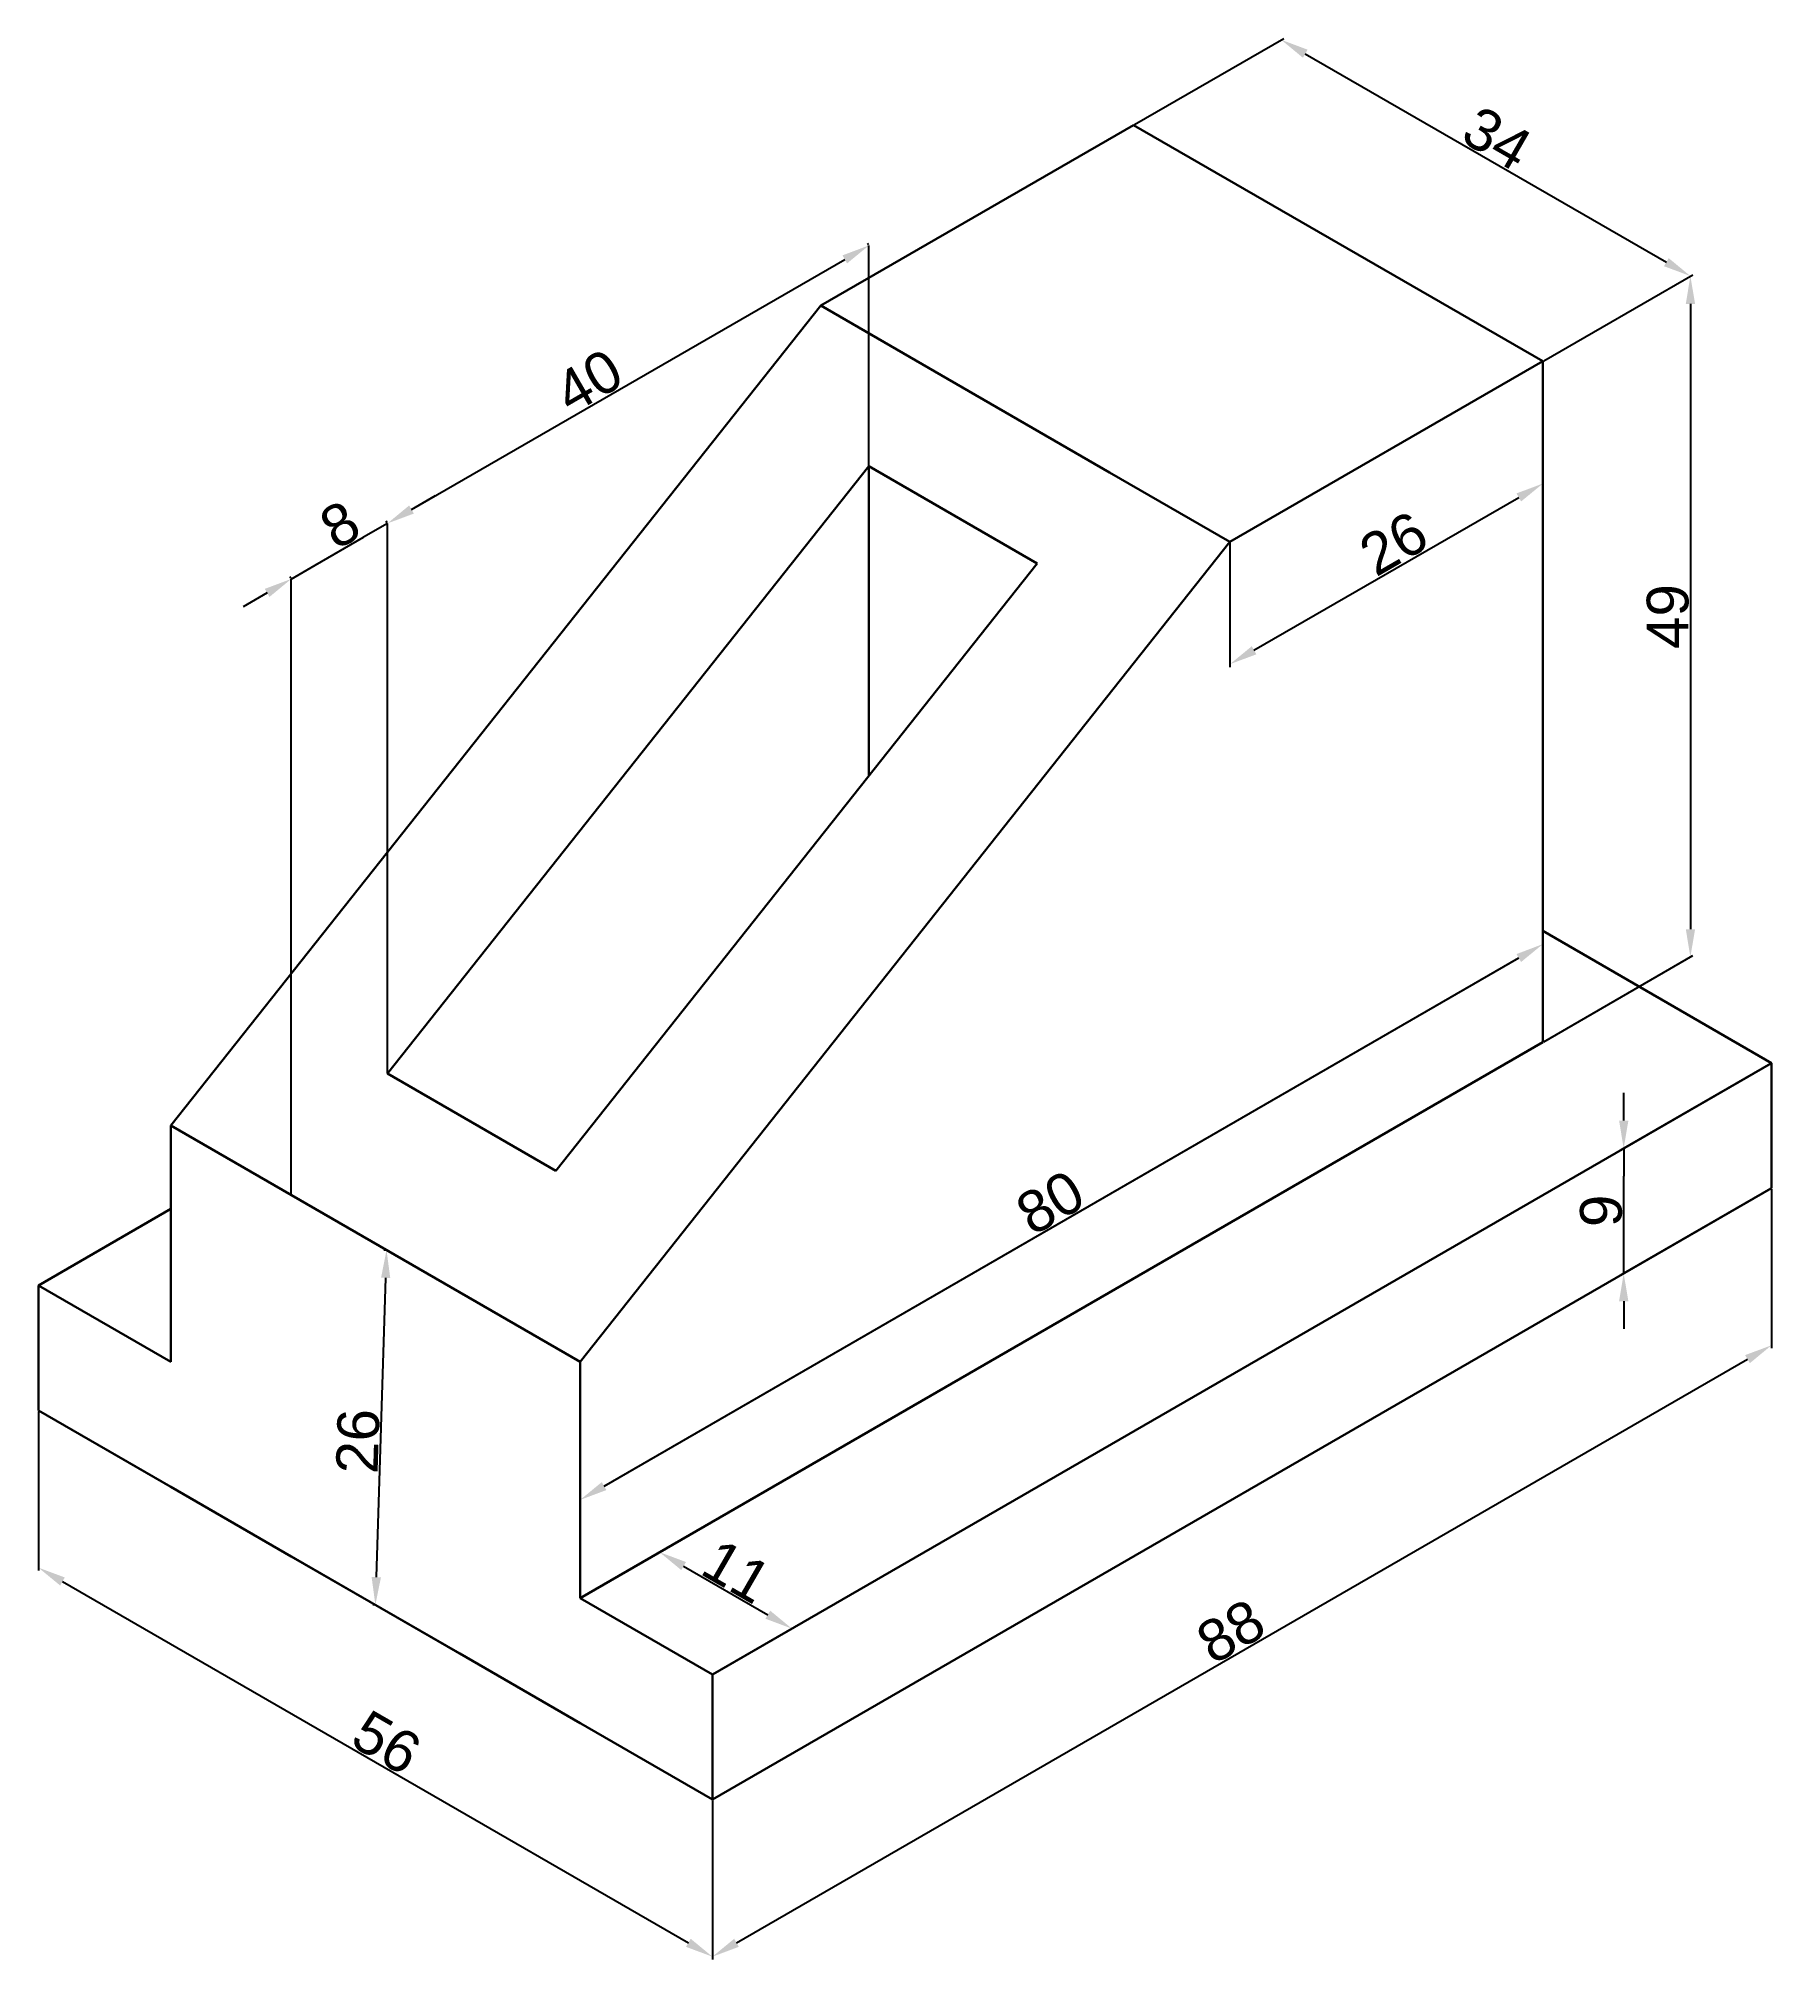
# Model space of a CAD drawing. Header units: millimetres. Extents: x 11 to 135, y -10 to 128.
import ezdxf

# ---------------------------------------------------------------- set-up
doc = ezdxf.new("R2010")
doc.units = ezdxf.units.MM
doc.header["$MEASUREMENT"] = 0
doc.layers.add('dim', color=250, linetype='Continuous', lineweight=25)
doc.layers.add('object', color=160, linetype='Continuous', lineweight=30)
doc.styles.get("Standard").update_dxf_attribs({"font": 'arial.ttf'})
doc.dimstyles.get("Standard").update_dxf_attribs({"dimtxt": 3, "dimasz": 2, "dimexe": 0.18, "dimexo": 0.0625, "dimgap": 0.09, "dimtad": 1, "dimtoh": 1, "dimdec": 0, "dimzin": 0, "dimdsep": 46, "dimtxsty": 'Standard', "dimcen": 0.09, "dimadec": 0, "dimazin": 0, "dimtfac": 1, "dimtdec": 0, "dimtmove": 0, "dimatfit": 3, "dimfxl": 1, "dimtolj": 1, "dimtzin": 0, "dimarcsym": 0})

# ---------------------------------------------------------------- blocks, each defined once
blk = doc.blocks.new('*D1')
at = {"layer": 'Defpoints', "color": 0, "transparency": 16777216}
for p in [(10.61, 29.2), (59.11, 1.2), (59.11, -10.11)]:
    blk.add_point(p, dxfattribs=at)
at = {"layer": 'dim', "color": 0, "lineweight": -2, "transparency": 16777216}
for p, q in [((10.61, 29.13), (10.61, 17.68)), ((12.35, 16.89), (57.38, -9.11)), ((59.11, 1.13), (59.11, -10.32))]:
    blk.add_line(p, q, dxfattribs=at)
at = {"layer": 'dim', "color": 0, "transparency": 16777216}
for points in [[(12.51, 17.18), (12.18, 16.6), (10.61, 17.89)], [(57.55, -8.82), (57.21, -9.4), (59.11, -10.11)]]:
    blk.add_solid(points, dxfattribs=at)
at = {"layer": 'dim', "color": 0, "transparency": 16777216, "insert": (35.67, 5.3), "char_height": 3, "attachment_point": 5, "rotation": 330}
blk.add_mtext('\\A1;56', dxfattribs=at)
blk = doc.blocks.new('*D2')
at = {"layer": 'Defpoints', "color": 0, "transparency": 16777216}
for p in [(135.32, 45.2), (135.32, 33.89), (59.11, 1.2)]:
    blk.add_point(p, dxfattribs=at)
at = {"layer": 'dim', "color": 0, "lineweight": -2, "transparency": 16777216}
for p, q in [((135.32, 45.13), (135.32, 33.68)), ((60.84, -9.11), (133.59, 32.89)), ((59.11, 1.13), (59.11, -10.32))]:
    blk.add_line(p, q, dxfattribs=at)
at = {"layer": 'dim', "color": 0, "transparency": 16777216}
for points in [[(133.42, 33.18), (133.76, 32.6), (135.32, 33.89)], [(60.68, -8.82), (61.01, -9.4), (59.11, -10.11)]]:
    blk.add_solid(points, dxfattribs=at)
at = {"layer": 'dim', "color": 0, "transparency": 16777216, "insert": (96.41, 13.3), "char_height": 3, "attachment_point": 5, "rotation": 30}
blk.add_mtext('\\A1;88', dxfattribs=at)
blk = doc.blocks.new('*D3')
at = {"layer": 'Defpoints', "color": 0, "transparency": 16777216}
for p in [(135.32, 54.2), (124.68, 48.06), (135.32, 45.2)]:
    blk.add_point(p, dxfattribs=at)
at = {"layer": 'dim', "color": 0, "lineweight": -2, "transparency": 16777216}
for p, q in [((135.26, 54.16), (124.5, 47.95)), ((124.68, 50.06), (124.68, 52.06)), ((124.68, 48.06), (124.68, 46.06)), ((124.68, 41.06), (124.68, 46.06)), ((135.26, 45.16), (124.5, 38.95)), ((124.68, 39.06), (124.68, 41.06)), ((124.68, 37.06), (124.68, 35.06))]:
    blk.add_line(p, q, dxfattribs=at)
at = {"layer": 'dim', "color": 0, "transparency": 16777216}
for points in [[(124.35, 50.06), (125.02, 50.06), (124.68, 48.06)], [(124.35, 37.06), (125.02, 37.06), (124.68, 39.06)]]:
    blk.add_solid(points, dxfattribs=at)
at = {"layer": 'dim', "color": 0, "transparency": 16777216, "insert": (123.06, 43.56), "char_height": 3, "attachment_point": 5, "rotation": 90}
blk.add_mtext('\\A1;9', dxfattribs=at)
blk = doc.blocks.new('*D4')
at = {"layer": 'Defpoints', "color": 0, "transparency": 16777216}
for p in [(49.59, 15.7), (64.83, 13.5), (59.11, 10.2)]:
    blk.add_point(p, dxfattribs=at)
at = {"layer": 'dim', "color": 0, "lineweight": -2, "transparency": 16777216}
for p, q in [((49.65, 15.73), (55.49, 19.1)), ((57.04, 18), (63.1, 14.5)), ((59.17, 10.23), (65.01, 13.6))]:
    blk.add_line(p, q, dxfattribs=at)
at = {"layer": 'dim', "color": 0, "transparency": 16777216}
for points in [[(57.21, 18.29), (56.87, 17.71), (55.31, 19)], [(63.27, 14.79), (62.93, 14.21), (64.83, 13.5)]]:
    blk.add_solid(points, dxfattribs=at)
at = {"layer": 'dim', "color": 0, "transparency": 16777216, "insert": (60.87, 17.63), "char_height": 3, "attachment_point": 5, "rotation": 330}
blk.add_mtext('\\A1;11', dxfattribs=at)
blk = doc.blocks.new('*D5')
at = {"layer": 'Defpoints', "color": 0, "transparency": 16777216}
for p in [(89.42, 121.7), (129.48, 110.83), (118.87, 104.7)]:
    blk.add_point(p, dxfattribs=at)
at = {"layer": 'dim', "color": 0, "lineweight": -2, "transparency": 16777216}
for p, q in [((89.49, 121.73), (100.22, 127.93)), ((101.77, 126.83), (127.75, 111.83)), ((118.93, 104.73), (129.66, 110.93))]:
    blk.add_line(p, q, dxfattribs=at)
at = {"layer": 'dim', "color": 0, "transparency": 16777216}
for points in [[(101.94, 127.12), (101.6, 126.54), (100.04, 127.83)], [(127.92, 112.12), (127.58, 111.54), (129.48, 110.83)]]:
    blk.add_solid(points, dxfattribs=at)
at = {"layer": 'dim', "color": 0, "transparency": 16777216, "insert": (115.57, 120.73), "char_height": 3, "attachment_point": 5, "rotation": 330}
blk.add_mtext('\\A1;34', dxfattribs=at)
blk = doc.blocks.new('*D6')
at = {"layer": 'Defpoints', "color": 0, "transparency": 16777216}
for p in [(118.87, 104.7), (129.48, 61.83), (118.87, 55.7)]:
    blk.add_point(p, dxfattribs=at)
at = {"layer": 'dim', "color": 0, "lineweight": -2, "transparency": 16777216}
for p, q in [((118.93, 104.73), (129.66, 110.93)), ((129.48, 108.83), (129.48, 63.83)), ((118.93, 55.73), (129.66, 61.93))]:
    blk.add_line(p, q, dxfattribs=at)
at = {"layer": 'dim', "color": 0, "transparency": 16777216}
for points in [[(129.15, 108.83), (129.82, 108.83), (129.48, 110.83)], [(129.15, 63.83), (129.82, 63.83), (129.48, 61.83)]]:
    blk.add_solid(points, dxfattribs=at)
at = {"layer": 'dim', "color": 0, "transparency": 16777216, "insert": (127.86, 86.33), "char_height": 3, "attachment_point": 5, "rotation": 90}
blk.add_mtext('\\A1;49', dxfattribs=at)
blk = doc.blocks.new('*D7')
at = {"layer": 'Defpoints', "color": 0, "transparency": 16777216}
for p in [(118.87, 62.76), (118.87, 55.7), (49.59, 15.7)]:
    blk.add_point(p, dxfattribs=at)
at = {"layer": 'dim', "color": 0, "lineweight": -2, "transparency": 16777216}
for p, q in [((118.87, 55.77), (118.87, 62.96)), ((51.32, 23.76), (117.14, 61.76)), ((49.59, 15.77), (49.59, 22.96))]:
    blk.add_line(p, q, dxfattribs=at)
at = {"layer": 'dim', "color": 0, "transparency": 16777216}
for points in [[(116.97, 62.04), (117.3, 61.47), (118.87, 62.76)], [(51.15, 24.04), (51.48, 23.47), (49.59, 22.76)]]:
    blk.add_solid(points, dxfattribs=at)
at = {"layer": 'dim', "color": 0, "transparency": 16777216, "insert": (83.42, 44.16), "char_height": 3, "attachment_point": 5, "rotation": 30}
blk.add_mtext('\\A1;80', dxfattribs=at)
blk = doc.blocks.new('*D8')
at = {"layer": 'Defpoints', "color": 0, "transparency": 16777216}
for p in [(35.66, 40.74), (35.66, 40.74), (34.86, 15.2)]:
    blk.add_point(p, dxfattribs=at)
at = {"layer": 'dim', "color": 0, "lineweight": -2, "transparency": 16777216}
for p, q in [((35.6, 40.74), (35.48, 40.74)), ((34.93, 17.2), (35.6, 38.74)), ((34.8, 15.2), (34.68, 15.2))]:
    blk.add_line(p, q, dxfattribs=at)
at = {"layer": 'dim', "color": 0, "transparency": 16777216}
for points in [[(35.27, 38.75), (35.93, 38.73), (35.66, 40.74)], [(34.59, 17.21), (35.26, 17.19), (34.86, 15.2)]]:
    blk.add_solid(points, dxfattribs=at)
at = {"layer": 'dim', "color": 0, "transparency": 16777216, "insert": (33.61, 26.98), "char_height": 3, "attachment_point": 5, "rotation": 88.2107}
blk.add_mtext('\\A1;26', dxfattribs=at)
blk = doc.blocks.new('*D9')
at = {"layer": 'Defpoints', "color": 0, "transparency": 16777216}
for p in [(118.87, 104.7), (118.87, 95.9), (96.35, 91.7)]:
    blk.add_point(p, dxfattribs=at)
at = {"layer": 'dim', "color": 0, "lineweight": -2, "transparency": 16777216}
for p, q in [((118.87, 104.63), (118.87, 95.69)), ((98.08, 83.9), (117.14, 94.9)), ((96.35, 91.63), (96.35, 82.69))]:
    blk.add_line(p, q, dxfattribs=at)
at = {"layer": 'dim', "color": 0, "transparency": 16777216}
for points in [[(116.97, 95.19), (117.3, 94.61), (118.87, 95.9)], [(97.92, 84.19), (98.25, 83.61), (96.35, 82.9)]]:
    blk.add_solid(points, dxfattribs=at)
at = {"layer": 'dim', "color": 0, "transparency": 16777216, "insert": (108.13, 91.58), "char_height": 3, "attachment_point": 5, "rotation": 30}
blk.add_mtext('\\A1;26', dxfattribs=at)
blk = doc.blocks.new('*D11')
at = {"layer": 'Defpoints', "color": 0, "transparency": 16777216}
for p in [(70.37, 113.03), (70.37, 113.03), (35.73, 93.03)]:
    blk.add_point(p, dxfattribs=at)
at = {"layer": 'dim', "color": 0, "lineweight": -2, "transparency": 16777216}
for p, q in [((37.46, 94.03), (68.64, 112.03)), ((70.34, 113.08), (70.28, 113.18)), ((35.7, 93.08), (35.64, 93.18))]:
    blk.add_line(p, q, dxfattribs=at)
at = {"layer": 'dim', "color": 0, "transparency": 16777216}
for points in [[(68.47, 112.32), (68.8, 111.74), (70.37, 113.03)], [(37.29, 94.32), (37.63, 93.74), (35.73, 93.03)]]:
    blk.add_solid(points, dxfattribs=at)
at = {"layer": 'dim', "color": 0, "transparency": 16777216, "insert": (50.2, 103.26), "char_height": 3, "attachment_point": 5, "rotation": 30}
blk.add_mtext('\\A1;40', dxfattribs=at)
blk = doc.blocks.new('*D13')
at = {"layer": 'Defpoints', "color": 0, "transparency": 16777216}
for p in [(35.73, 93.03), (35.73, 93.03), (28.8, 89.03)]:
    blk.add_point(p, dxfattribs=at)
at = {"layer": 'dim', "color": 0, "lineweight": -2, "transparency": 16777216}
for p, q in [((37.46, 94.03), (39.19, 95.03)), ((35.73, 93.03), (34, 92.03)), ((35.7, 93.08), (35.64, 93.18)), ((30.53, 90.03), (34, 92.03)), ((28.8, 89.03), (30.53, 90.03)), ((28.77, 89.08), (28.71, 89.18)), ((27.07, 88.03), (25.34, 87.03))]:
    blk.add_line(p, q, dxfattribs=at)
at = {"layer": 'dim', "color": 0, "transparency": 16777216}
for points in [[(37.29, 94.32), (37.63, 93.74), (35.73, 93.03)], [(26.9, 88.32), (27.24, 87.74), (28.8, 89.03)]]:
    blk.add_solid(points, dxfattribs=at)
at = {"layer": 'dim', "color": 0, "transparency": 16777216, "insert": (32.31, 92.93), "char_height": 3, "attachment_point": 5, "rotation": 30}
blk.add_mtext('\\A1;8', dxfattribs=at)

msp = doc.modelspace()

# ---------------------------------------------------------------- linework, layer by layer
at = {"layer": 'dim'}
for p, q in [((70.37, 97.14), (70.37, 113.03)), ((35.73, 53.44), (35.73, 93.03)), ((28.8, 44.7), (28.8, 89.03))]:
    msp.add_line(p, q, dxfattribs=at)
at = {"layer": 'object'}
for p, q in [((66.91, 108.7), (89.42, 121.7)), ((89.42, 121.7), (118.87, 104.7)), ((20.14, 49.7), (66.91, 108.7)), ((66.91, 108.7), (75.57, 103.7)), ((75.57, 103.7), (87.69, 96.7)), ((118.87, 104.7), (96.35, 91.7)), ((118.87, 55.7), (118.87, 104.7)), ((35.73, 53.44), (70.37, 97.14)), ((70.37, 74.85), (70.37, 97.14)), ((70.37, 97.14), (82.49, 90.14)), ((87.69, 96.7), (96.35, 91.7)), ((49.59, 32.7), (96.35, 91.7)), ((47.85, 46.44), (82.49, 90.14)), ((118.87, 63.7), (135.32, 54.2)), ((49.59, 15.7), (118.87, 55.7)), ((135.32, 54.2), (59.11, 10.2)), ((135.32, 45.2), (135.32, 54.2)), ((35.73, 53.44), (47.85, 46.44)), ((49.59, 32.7), (20.14, 49.7)), ((20.14, 49.7), (20.14, 32.7)), ((59.11, 1.2), (135.32, 45.2)), ((20.14, 43.7), (10.61, 38.2)), ((20.14, 32.7), (10.61, 38.2)), ((10.61, 38.2), (10.61, 29.2)), ((49.59, 15.7), (49.59, 32.7)), ((10.61, 29.2), (59.11, 1.2)), ((10.61, 29.2), (20.14, 23.7)), ((20.14, 23.7), (28.8, 18.7)), ((28.8, 18.7), (40.93, 11.7)), ((59.11, 10.2), (49.59, 15.7)), ((40.93, 11.7), (49.59, 6.7)), ((59.11, 1.2), (59.11, 10.2))]:
    msp.add_line(p, q, dxfattribs=at)

# ---------------------------------------------------------------- dimensions: what is measured, and where the dimension line sits
at = {"layer": 'dim'}
for p1, p2, distance, picture, middle in [((89.42, 121.7), (118.87, 104.7), 10.62, '*D5', (115.57, 120.73)), ((49.59, 15.7), (118.87, 55.7), 6.11, '*D7', (83.42, 44.16)), ((59.11, 1.2), (135.32, 45.2), -9.79, '*D2', (96.41, 13.3)), ((10.61, 29.2), (59.11, 1.2), -9.79, '*D1', (35.67, 5.3)), ((49.59, 15.7), (59.11, 10.2), 5.72, '*D4', (60.87, 17.63))]:
    dim = msp.add_aligned_dim(p1=p1, p2=p2, distance=distance, dimstyle='Standard', dxfattribs=at)
    dim.commit()
    dim.dimension.update_dxf_attribs({"geometry": picture, "text_midpoint": middle})
for base, p1, p2, angle, picture, middle in [((70.37, 113.03), (35.73, 93.03), (70.37, 113.03), 30, '*D11', (51.01, 101.85)), ((118.87, 95.9), (96.35, 91.7), (118.87, 104.7), 30, '*D9', (108.94, 90.17)), ((35.73, 93.03), (28.8, 89.03), (35.73, 93.03), 30, '*D13', (33.12, 91.52)), ((35.66, 40.74), (34.86, 15.2), (35.66, 40.74), 88.2107, '*D8', (35.23, 26.93))]:
    dim = msp.add_linear_dim(base=base, p1=p1, p2=p2, angle=angle, dimstyle='Standard', dxfattribs=at)
    dim.commit()
    dim.dimension.update_dxf_attribs({"geometry": picture, "text_midpoint": middle, "dimtype": 161})
for base, p1, p2, picture, middle in [((129.48, 61.83), (118.87, 104.7), (118.87, 55.7), '*D6', (127.86, 86.33)), ((124.68, 48.06), (135.32, 45.2), (135.32, 54.2), '*D3', (123.06, 43.56))]:
    dim = msp.add_linear_dim(base=base, p1=p1, p2=p2, angle=90, dimstyle='Standard', dxfattribs=at)
    dim.commit()
    dim.dimension.update_dxf_attribs({"geometry": picture, "text_midpoint": middle})

doc.saveas('drawing.dxf')
